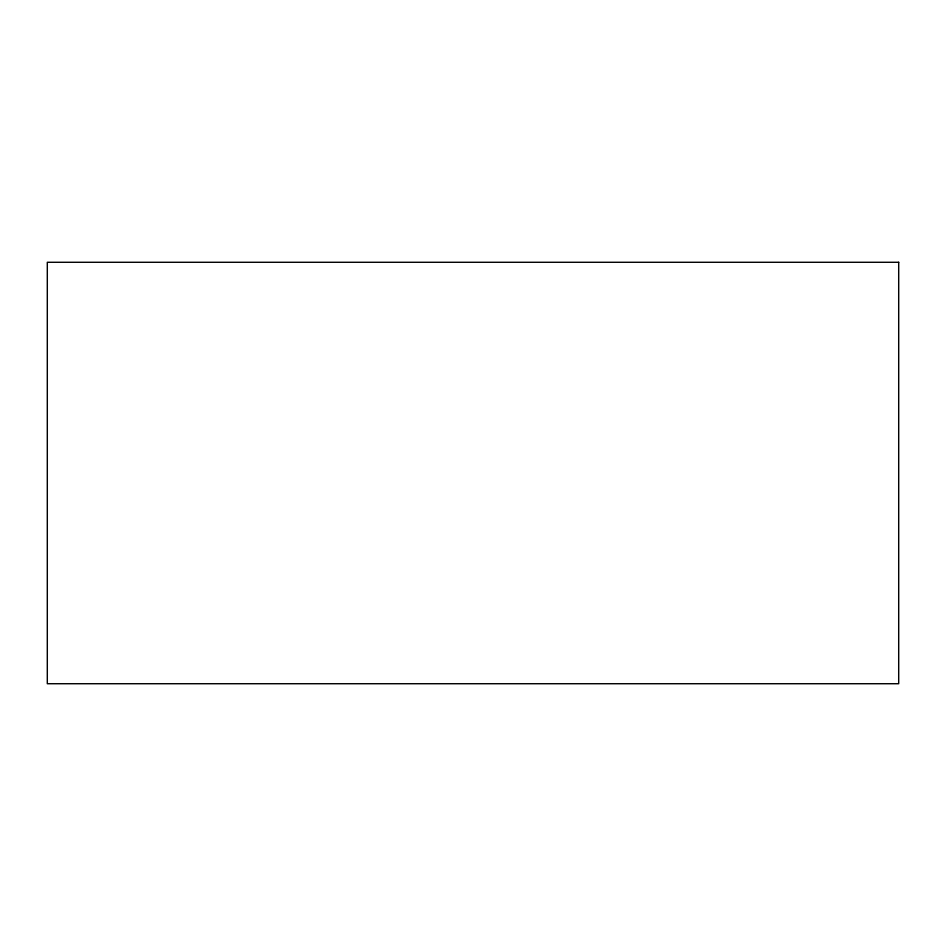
<?xml version="1.0" encoding="UTF-8"?>
<svg xmlns="http://www.w3.org/2000/svg" width="946" height="946" viewBox="0 0 946 946"><rect width="100%" height="100%" fill="white"/><g stroke="black" fill="none" stroke-linecap="round" stroke-linejoin="round"><path stroke-width="1.42" d="M898.7 262.279L47.3 262.279L47.3 683.722L898.7 683.722L898.7 262.279"/></g></svg>
